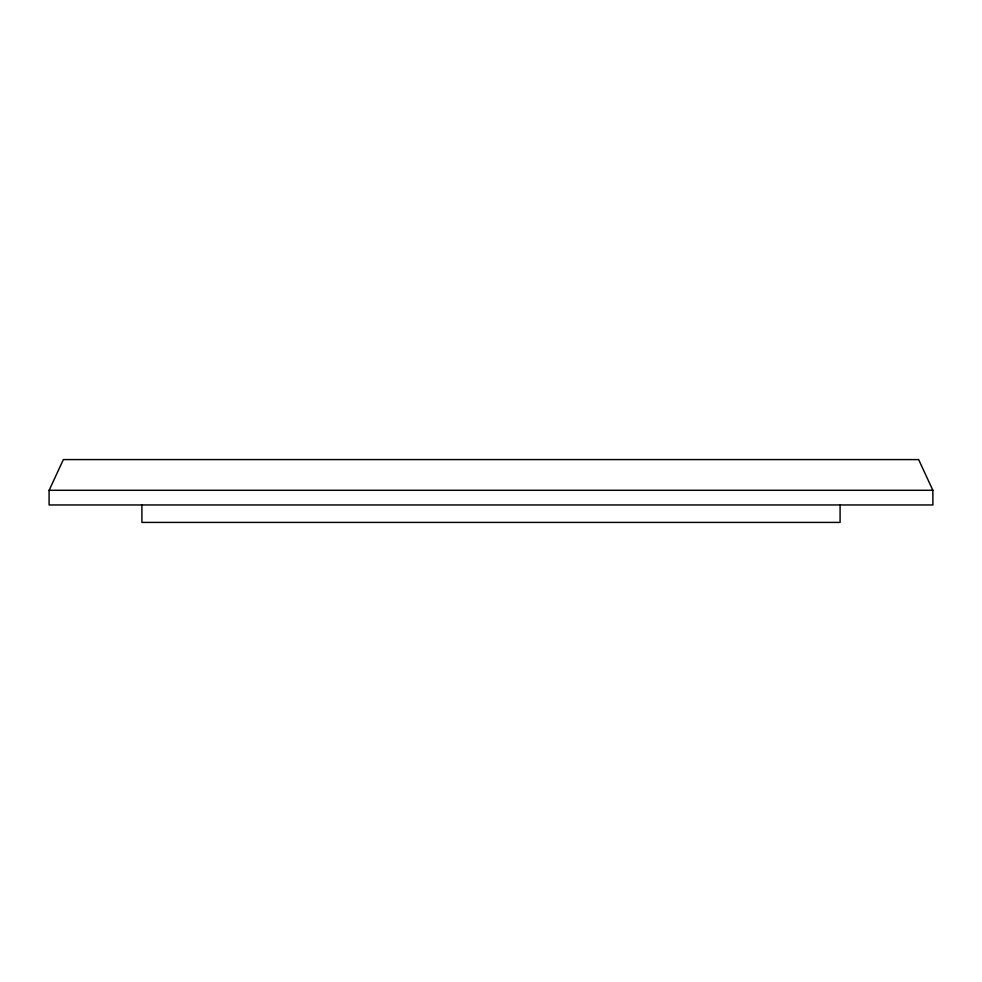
<?xml version="1.0" encoding="UTF-8"?>
<svg xmlns="http://www.w3.org/2000/svg" width="982" height="982" viewBox="0 0 982 982"><rect width="100%" height="100%" fill="white"/><g stroke="black" fill="none" stroke-linecap="round" stroke-linejoin="round"><path stroke-width="1.47" d="M49.149 490.288L63.351 459.588L918.649 459.588L932.851 490.288L932.9 504.957L49.1 504.957L49.1 490.288L932.9 490.288M840.089 504.957L840.089 522.412L141.911 522.412L141.911 504.957"/></g></svg>
